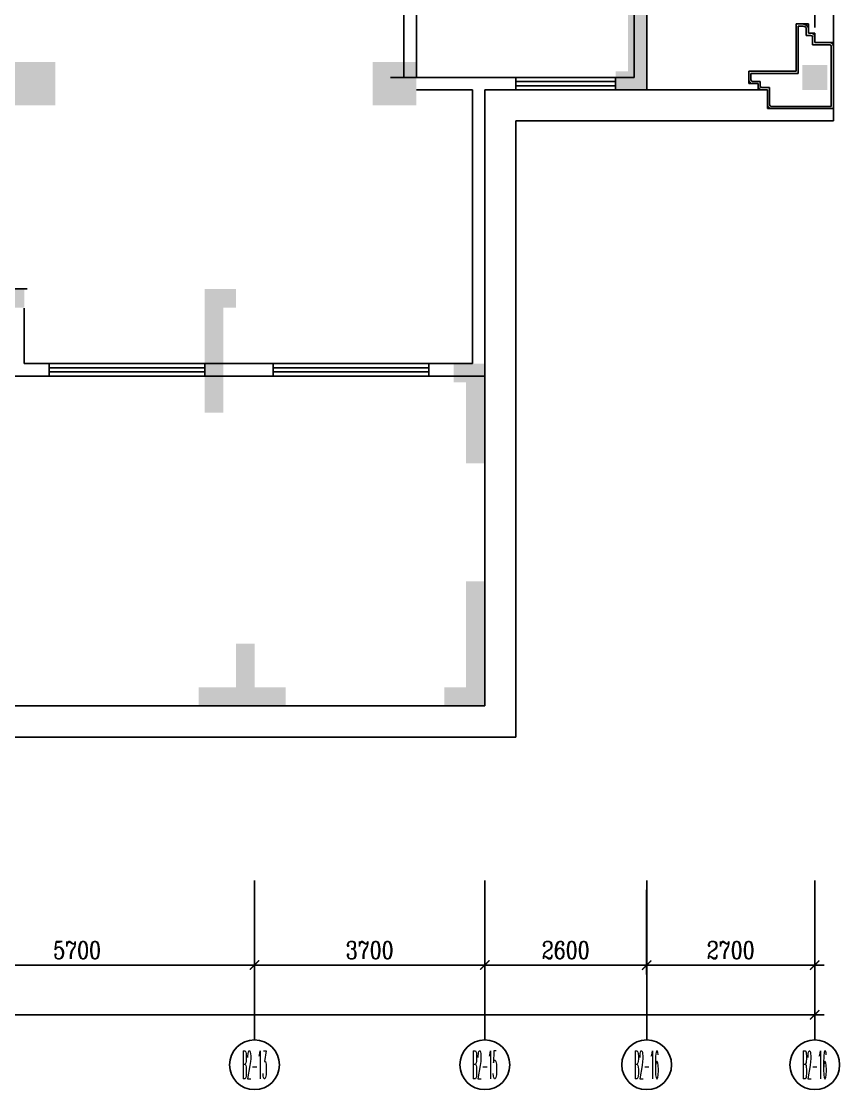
# Model space of a CAD drawing. Extents: x 3476 to 122276, y -94307 to -10307.
# Drawn here: x 88852 to 101998, y -47088 to -29923 of the extents above; entities that cross this region are included whole.
import ezdxf
from ezdxf.enums import TextEntityAlignment as Align

# ---------------------------------------------------------------- set-up
doc = ezdxf.new("R2010")
doc.units = 0
doc.header["$LTSCALE"] = 1000
doc.header["$MEASUREMENT"] = 0
doc.layers.get('0').update_dxf_attribs({"linetype": 'CONTINUOUS'})
doc.layers.get('DEFPOINTS').update_dxf_attribs({"linetype": 'CONTINUOUS'})
for name, color, linetype in [('AXIS', 7, 'CONTINUOUS'), ('AXIS_TEXT', 7, 'CONTINUOUS'), ('COLUMN', 252, 'CONTINUOUS'), ('STAIR', 7, 'CONTINUOUS'), ('WALL', 7, 'CONTINUOUS'), ('柱', 252, 'CONTINUOUS')]:
    doc.layers.add(name, color=color, linetype=linetype)
doc.styles.add('COMPLEX', font='COMPLEX.shx', dxfattribs={"width": 0.8})
doc.styles.add('DIM_FONT', font='romanc.shx', dxfattribs={"width": 0.8})
doc.dimstyles.new('S100', dxfattribs={"dimtxt": 280, "dimasz": 150, "dimexe": 150, "dimexo": 150, "dimgap": 100, "dimtad": 1, "dimdec": 0, "dimzin": 0, "dimdsep": 46, "dimtxsty": 'DIM_FONT', "dimblk": '_DIMX', "dimblk1": 'ARCHTICK', "dimblk2": 'ARCHTICK', "dimsah": 1, "dimcen": 0.09, "dimdle": 150, "dimclrt": 7, "dimadec": 0, "dimazin": 0, "dimtfac": 1, "dimtdec": 0, "dimtix": 1, "dimtmove": 2, "dimatfit": 3, "dimldrblk": 'ARCHTICK', "dimfxl": 0, "dimtolj": 1, "dimtzin": 0, "dimarcsym": 0})

# ---------------------------------------------------------------- blocks, each defined once
blk = doc.blocks.new('_FZH')
blk.add_solid([(-0.5, -0.5), (0.5, -0.5), (-0.5, 0.5), (0.5, 0.5)])
blk = doc.blocks.new('_ARCHTICK')
at = {"color": 0, "linetype": 'ByBlock', "const_width": 0.15}
blk.add_lwpolyline([(-0.5, -0.5), (0.5, 0.5)], dxfattribs=at)
blk = doc.blocks.new('*D797')
at = {"color": 0, "linetype": 'ByBlock'}
for p, q in [((63798, -43878), (63798, -46038)), ((101598, -43878), (101598, -46038)), ((101748, -45888), (63648, -45888))]:
    blk.add_line(p, q, dxfattribs=at)
at = {"layer": 'DEFPOINTS', "color": 0, "linetype": 'ByBlock'}
for p in [(63798, -43728), (101598, -43728), (63798, -45888)]:
    blk.add_point(p, dxfattribs=at)
at = {"color": 0, "linetype": 'ByBlock', "xscale": 150, "yscale": 150, "zscale": 150, "rotation": 180}
blk.add_blockref('_ARCHTICK', (63798, -45888), dxfattribs=at)
at = {"color": 0, "linetype": 'ByBlock', "xscale": 150, "yscale": 150, "zscale": 150}
blk.add_blockref('_ARCHTICK', (101598, -45888), dxfattribs=at)
at = {"color": 7, "linetype": 'ByBlock', "insert": (82698, -45648), "char_height": 280, "attachment_point": 5, "style": 'DIM_FONT'}
blk.add_mtext('\\A1;37800', dxfattribs=at)
blk = doc.blocks.new('_DIMX')
blk.add_line((-150, 0), (150, 0))
at = {"const_width": 50}
blk.add_lwpolyline([(-70, -70), (70, 70)], dxfattribs=at)
blk = doc.blocks.new('*D802')
at = {"color": 0, "linetype": 'ByBlock'}
for p, q in [((92598, -43878), (92598, -45238)), ((96298, -43878), (96298, -45238)), ((96448, -45088), (92448, -45088))]:
    blk.add_line(p, q, dxfattribs=at)
at = {"layer": 'DEFPOINTS', "color": 0, "linetype": 'ByBlock'}
for p in [(92598, -43728), (96298, -43728), (92598, -45088)]:
    blk.add_point(p, dxfattribs=at)
at = {"color": 0, "linetype": 'ByBlock', "xscale": 150, "yscale": 150, "zscale": 150, "rotation": 180}
blk.add_blockref('_ARCHTICK', (92598, -45088), dxfattribs=at)
at = {"color": 0, "linetype": 'ByBlock', "xscale": 150, "yscale": 150, "zscale": 150}
blk.add_blockref('_ARCHTICK', (96298, -45088), dxfattribs=at)
at = {"color": 7, "linetype": 'ByBlock', "insert": (94448, -44848), "char_height": 280, "attachment_point": 5, "style": 'DIM_FONT'}
blk.add_mtext('\\A1;3700', dxfattribs=at)
blk = doc.blocks.new('*D803')
at = {"color": 0, "linetype": 'ByBlock'}
for p, q in [((96298, -43878), (96298, -45238)), ((98898, -43878), (98898, -45238)), ((99048, -45088), (96148, -45088))]:
    blk.add_line(p, q, dxfattribs=at)
at = {"layer": 'DEFPOINTS', "color": 0, "linetype": 'ByBlock'}
for p in [(96298, -43728), (98898, -43728), (96298, -45088)]:
    blk.add_point(p, dxfattribs=at)
at = {"color": 0, "linetype": 'ByBlock', "xscale": 150, "yscale": 150, "zscale": 150}
for p, rotation in [((96298, -45088), 179.9999999999949), ((98898, -45088), 359.9999999999949)]:
    blk.add_blockref('_ARCHTICK', p, dxfattribs=dict(at, rotation=rotation))
at = {"color": 7, "linetype": 'ByBlock', "insert": (97598, -44848), "char_height": 280, "attachment_point": 5, "style": 'DIM_FONT'}
blk.add_mtext('\\A1;2600', dxfattribs=at)
blk = doc.blocks.new('_AXISO')
blk.add_circle((0, 0), 0.5)
at = {"layer": 'AXIS_TEXT', "style": 'COMPLEX', "width": 1.041667}
blk.add_attdef('A', text='', height=0.56, dxfattribs=at).set_placement((-0.25, -0.28), (0.25, -0.28), align=Align.FIT)
blk = doc.blocks.new('*D804')
at = {"color": 0, "linetype": 'ByBlock'}
for p, q in [((92598, -43878), (92598, -45238)), ((96298, -43878), (96298, -45238)), ((92448, -45088), (96448, -45088))]:
    blk.add_line(p, q, dxfattribs=at)
at = {"layer": 'DEFPOINTS', "color": 0, "linetype": 'ByBlock'}
for p in [(92598, -43728), (96298, -43728), (96298, -45088)]:
    blk.add_point(p, dxfattribs=at)
at = {"color": 0, "linetype": 'ByBlock', "xscale": 150, "yscale": 150, "zscale": 150, "rotation": 180}
blk.add_blockref('_ARCHTICK', (92598, -45088), dxfattribs=at)
at = {"color": 0, "linetype": 'ByBlock', "xscale": 150, "yscale": 150, "zscale": 150}
blk.add_blockref('_ARCHTICK', (96298, -45088), dxfattribs=at)
at = {"color": 7, "linetype": 'ByBlock', "insert": (94448, -44848), "char_height": 280, "attachment_point": 5, "style": 'DIM_FONT'}
blk.add_mtext('\\A1;3700', dxfattribs=at)
blk = doc.blocks.new('*D805')
at = {"color": 0, "linetype": 'ByBlock'}
for p, q in [((96298, -43878), (96298, -45238)), ((98898, -43878), (98898, -45238)), ((96148, -45088), (99048, -45088))]:
    blk.add_line(p, q, dxfattribs=at)
at = {"layer": 'DEFPOINTS', "color": 0, "linetype": 'ByBlock'}
for p in [(96298, -43728), (98898, -43728), (98898, -45088)]:
    blk.add_point(p, dxfattribs=at)
at = {"color": 0, "linetype": 'ByBlock', "xscale": 150, "yscale": 150, "zscale": 150, "rotation": 180}
blk.add_blockref('_ARCHTICK', (96298, -45088), dxfattribs=at)
at = {"color": 0, "linetype": 'ByBlock', "xscale": 150, "yscale": 150, "zscale": 150}
blk.add_blockref('_ARCHTICK', (98898, -45088), dxfattribs=at)
at = {"color": 7, "linetype": 'ByBlock', "insert": (97598, -44848), "char_height": 280, "attachment_point": 5, "style": 'DIM_FONT'}
blk.add_mtext('\\A1;2600', dxfattribs=at)
blk = doc.blocks.new('*D809')
at = {"color": 0, "linetype": 'ByBlock'}
for p, q in [((86898, -43878), (86898, -45238)), ((92598, -43878), (92598, -45238)), ((92748, -45088), (86748, -45088))]:
    blk.add_line(p, q, dxfattribs=at)
at = {"layer": 'DEFPOINTS', "color": 0, "linetype": 'ByBlock'}
for p in [(86898, -43728), (92598, -43728), (86898, -45088)]:
    blk.add_point(p, dxfattribs=at)
at = {"color": 0, "linetype": 'ByBlock', "xscale": 150, "yscale": 150, "zscale": 150, "rotation": 180}
blk.add_blockref('_ARCHTICK', (86898, -45088), dxfattribs=at)
at = {"color": 0, "linetype": 'ByBlock', "xscale": 150, "yscale": 150, "zscale": 150}
blk.add_blockref('_ARCHTICK', (92598, -45088), dxfattribs=at)
at = {"color": 7, "linetype": 'ByBlock', "insert": (89748, -44848), "char_height": 280, "attachment_point": 5, "style": 'DIM_FONT'}
blk.add_mtext('\\A1;5700', dxfattribs=at)
blk = doc.blocks.new('*D811')
at = {"color": 0, "linetype": 'ByBlock'}
for p, q in [((98898, -43878), (98898, -45238)), ((101598, -43878), (101598, -45238)), ((98748, -45088), (101748, -45088))]:
    blk.add_line(p, q, dxfattribs=at)
at = {"layer": 'DEFPOINTS', "color": 0, "linetype": 'ByBlock'}
for p in [(98898, -43728), (101598, -43728), (101598, -45088)]:
    blk.add_point(p, dxfattribs=at)
at = {"color": 0, "linetype": 'ByBlock', "xscale": 150, "yscale": 150, "zscale": 150, "rotation": 180}
blk.add_blockref('_ARCHTICK', (98898, -45088), dxfattribs=at)
at = {"color": 0, "linetype": 'ByBlock', "xscale": 150, "yscale": 150, "zscale": 150}
blk.add_blockref('_ARCHTICK', (101598, -45088), dxfattribs=at)
at = {"color": 7, "linetype": 'ByBlock', "insert": (100248, -44848), "char_height": 280, "attachment_point": 5, "style": 'DIM_FONT'}
blk.add_mtext('\\A1;2700', dxfattribs=at)

msp = doc.modelspace()

# ---------------------------------------------------------------- hatches: boundary and pattern name
at = {"layer": '柱'}
h = msp.add_hatch(color=252, dxfattribs=at)
h.paths.add_polyline_path([(79798.2, -27222.8), (80098.2, -27222.8), (80098.2, -28222.8), (78798.2, -28222.8), (78798.2, -27922.8), (79798.2, -27922.8)])
h.paths.add_polyline_path([(64298.2, -21622.8), (63798.2, -21622.8), (63798.2, -24622.8), (64098.2, -24622.8), (64098.2, -21922.8), (64298.2, -21922.8)])
h.paths.add_polyline_path([(63798.2, -29222.8), (64098.2, -29222.8), (64098.2, -30722.8), (64298.2, -30722.8), (64298.2, -31022.8), (63798.2, -31022.8)])
h.paths.add_polyline_path([(70398.2, -34222.8), (70898.2, -34222.8), (70898.2, -36212.8), (70598.2, -36212.8), (70598.2, -34522.8), (70398.2, -34522.8)])
h.paths.add_polyline_path([(66398.2, -38922.8), (66698.2, -38922.8), (66698.2, -40622.8), (67048.2, -40622.8), (67048.2, -40922.8), (66398.2, -40922.8)])
h.paths.add_polyline_path([(66898.2, -35422.9), (66398.2, -35422.9), (66398.2, -37022.9), (66698.2, -37022.9), (66698.2, -35722.9), (66898.2, -35722.9)])
h.paths.add_polyline_path([(69598.2, -40622.8), (69598.2, -40922.8), (70998.2, -40922.8), (70998.2, -40622.8), (70398.2, -40622.8), (70398.2, -39922.8), (70098.2, -39922.8), (70098.2, -40622.8)])
h.paths.add_polyline_path([(75498.2, -39822.8), (75798.2, -39822.8), (75798.2, -41422.8), (75498.2, -41422.8)])
h.paths.add_polyline_path([(67498.2, -28472.8), (68198.2, -28472.8), (68198.2, -27772.8), (67498.2, -27772.8)])
h.paths.add_polyline_path([(67498.2, -31272.8), (68198.2, -31272.8), (68198.2, -30572.8), (67498.2, -30572.8)])
h.paths.add_polyline_path([(67198.2, -21622.8), (67998.2, -21622.8), (67998.2, -22922.8), (67998.2, -23122.8), (67698.2, -23122.8), (67698.2, -21922.8), (67198.2, -21922.8)])
h.paths.add_polyline_path([(75798.2, -34222.9), (75798.2, -34522.9), (73798.2, -34522.9), (73798.2, -34222.9)])
h.paths.add_polyline_path([(73298.2, -31272.8), (73998.2, -31272.8), (73998.2, -30572.8), (73298.2, -30572.8)])
h.paths.add_polyline_path([(73298.2, -28472.8), (73998.2, -28472.8), (73998.2, -27772.8), (73298.2, -27772.8)])
h.paths.add_polyline_path([(78898.2, -32622.8), (78898.2, -32322.8), (78098.2, -32322.8), (78098.2, -34922.8), (78998.2, -34922.8), (78998.2, -34622.8), (78398.2, -34622.8), (78398.2, -32622.8)])
h.paths.add_polyline_path([(78398.2, -32622.8), (78398.2, -34622.8)], flags=16)
h.paths.add_polyline_path([(73598.2, -24222.8), (73898.2, -24222.8), (73898.2, -21622.8), (73598.2, -21622.8)])
h.paths.add_polyline_path([(95498.2, -21622.8), (94698.2, -21622.8), (94698.2, -22922.8), (94698.2, -23122.8), (94998.2, -23122.8), (94998.2, -21922.8), (95498.2, -21922.8)])
h.paths.add_polyline_path([(95198.2, -28472.8), (94498.2, -28472.8), (94498.2, -27772.8), (95198.2, -27772.8)])
h.paths.add_polyline_path([(95198.2, -31272.8), (94498.2, -31272.8), (94498.2, -30572.8), (95198.2, -30572.8)])
h.paths.add_polyline_path([(92298.2, -34222.8), (91798.2, -34222.8), (91798.2, -36212.8), (92098.2, -36212.8), (92098.2, -34522.8), (92298.2, -34522.8)])
h.paths.add_polyline_path([(87198.2, -39822.8), (86898.2, -39822.8), (86898.2, -41422.8), (87198.2, -41422.8)])
h.paths.add_polyline_path([(82898.2, -39422.8), (82598.2, -39422.8), (82598.2, -41422.8), (82898.2, -41422.8)])
h.paths.add_polyline_path([(79798.2, -39422.8), (80098.2, -39422.8), (80098.2, -41422.8), (79798.2, -41422.8)])
h.paths.add_polyline_path([(93098.2, -40622.8), (93098.2, -40922.8), (91698.2, -40922.8), (91698.2, -40622.8), (92298.2, -40622.8), (92298.2, -39922.8), (92598.2, -39922.8), (92598.2, -40622.8)])
h.paths.add_polyline_path([(86898.2, -34222.9), (86898.2, -34522.9), (88898.2, -34522.9), (88898.2, -34222.9)])
h.paths.add_polyline_path([(82898.2, -27222.8), (82598.2, -27222.8), (82598.2, -28222.8), (83898.2, -28222.8), (83898.2, -27922.8), (82898.2, -27922.8)])
h.paths.add_polyline_path([(79998.2, -32622.8), (79998.2, -32322.8), (80798.2, -32322.8), (80798.2, -34922.8), (79898.2, -34922.8), (79898.2, -34622.8), (80498.2, -34622.8), (80498.2, -32622.8)])
h.paths.add_polyline_path([(82698.2, -32622.8), (82698.2, -32322.8), (81898.2, -32322.8), (81898.2, -34922.8), (82798.2, -34922.8), (82798.2, -34622.8), (82198.2, -34622.8), (82198.2, -32622.8)])
h.paths.add_polyline_path([(84298.2, -32622.8), (84298.2, -34622.8)], flags=16)
h.paths.add_polyline_path([(83798.2, -32622.8), (83798.2, -32322.8), (84598.2, -32322.8), (84598.2, -34922.8), (83698.2, -34922.8), (83698.2, -34622.8), (84298.2, -34622.8), (84298.2, -32622.8)])
h.paths.add_polyline_path([(79798.2, -23622.8), (80098.2, -23622.8), (80098.2, -21622.8), (79798.2, -21622.8)])
h.paths.add_polyline_path([(82898.2, -23622.8), (82598.2, -23622.8), (82598.2, -21622.8), (82898.2, -21622.8)])
h.paths.add_polyline_path([(89398.2, -31272.8), (88698.2, -31272.8), (88698.2, -30572.8), (89398.2, -30572.8)])
h.paths.add_polyline_path([(89398.2, -28472.8), (88698.2, -28472.8), (88698.2, -27772.8), (89398.2, -27772.8)])
h.paths.add_polyline_path([(89098.2, -24222.8), (88798.2, -24222.8), (88798.2, -21622.8), (89098.2, -21622.8)])
h.paths.add_polyline_path([(96298.2, -38922.8), (95998.2, -38922.8), (95998.2, -40622.8), (95648.2, -40622.8), (95648.2, -40922.8), (96298.2, -40922.8)])
h.paths.add_polyline_path([(95798.2, -35422.9), (96298.2, -35422.9), (96298.2, -37022.9), (95998.2, -37022.9), (95998.2, -35722.9), (95798.2, -35722.9)])
h.paths.add_polyline_path([(98398.2, -21622.8), (98898.2, -21622.8), (98898.2, -24622.8), (98598.2, -24622.8), (98598.2, -21922.8), (98398.2, -21922.8)])
h.paths.add_polyline_path([(98898.2, -29222.8), (98598.2, -29222.8), (98598.2, -30722.8), (98398.2, -30722.8), (98398.2, -31022.8), (98898.2, -31022.8)])
edge = h.paths.add_edge_path()
edge.add_line((61332.4, -21622.8), (99929, -21622.8))
edge = h.paths.add_edge_path()
edge.add_line((98898.2, -43727.8), (98898.2, -17431.9))

# ---------------------------------------------------------------- linework, layer by layer
for p, q in [((96798.2, -30822.9), (98398.2, -30822.9)), ((98398.2, -30889.5), (96798.2, -30889.5)), ((98398.2, -30956.2), (96798.2, -30956.2)), ((96798.2, -31022.9), (98398.2, -31022.9)), ((91798.2, -35422.9), (89298.2, -35422.9)), ((89298.2, -35489.5), (91798.2, -35489.5)), ((95398.2, -35422.9), (92898.2, -35422.9)), ((92898.2, -35489.5), (95398.2, -35489.5)), ((89298.2, -35556.2), (91798.2, -35556.2)), ((91798.2, -35622.9), (89298.2, -35622.9)), ((92898.2, -35556.2), (95398.2, -35556.2)), ((95398.2, -35622.9), (92898.2, -35622.9))]:
    msp.add_line(p, q)
at = {"layer": 'AXIS'}
for p, q in [((92598.2, -46288.5), (92598.2, -43727.8)), ((96298.2, -46288.5), (96298.2, -43727.8)), ((98898.2, -46288.5), (98898.2, -43727.8)), ((101598.2, -46288.5), (101598.2, -43727.8))]:
    msp.add_line(p, q, dxfattribs=at)
at = {"layer": 'STAIR'}
for p, q in [((101898.2, -22122), (101898.2, -31522.9)), ((101598.2, -22272), (101598.2, -30022.9)), ((98898.2, -31022.9), (100738.2, -31022.9)), ((101898.2, -31322.9), (101898.2, -31522.9)), ((96798.2, -31522.9), (96798.2, -41422.8)), ((96798.2, -31522.9), (101898.2, -31522.9)), ((96298.2, -35622.9), (96298.2, -40922.9)), ((96298.2, -40922.9), (87148.2, -40922.9)), ((87148.2, -41422.8), (96798.2, -41422.8))]:
    msp.add_line(p, q, dxfattribs=at)
at = {"layer": 'WALL'}
for p, q in [((98898.2, -21622.8), (98898.2, -31022.9)), ((94998.2, -21823.3), (94998.2, -30822.9)), ((95198.2, -21823.3), (95198.2, -30822.9)), ((98698.2, -21822.8), (98698.2, -30822.9)), ((98898.2, -25522.9), (98898.2, -31022.9)), ((101298.2, -30722.9), (101298.2, -29960.8)), ((101298.2, -29962.9), (101498.2, -29962.9)), ((101333.2, -30757.9), (101333.2, -29997.9)), ((101333.2, -29997.9), (101388.2, -29997.9)), ((101463.2, -30022.9), (101463.2, -30147.9)), ((101498.2, -29962.9), (101480.6, -29980.5)), ((101498.2, -29962.9), (101498.2, -30112.9)), ((101463.2, -30147.9), (101538.2, -30147.9)), ((101498.2, -30112.9), (101598.2, -30112.9)), ((101563.2, -30172.9), (101563.2, -30297.9)), ((101598.2, -30112.9), (101580.6, -30130.5)), ((101598.2, -30112.9), (101598.2, -30262.9)), ((101563.2, -30297.9), (101838.2, -30297.9)), ((101598.2, -30262.9), (101898.2, -30262.9)), ((101863.2, -30322.9), (101863.2, -31287.9)), ((101898.2, -30262.9), (101880.6, -30280.5)), ((101898.2, -31322.9), (101898.2, -30262.9)), ((101298.2, -30722.9), (100538.2, -30722.9)), ((100538.2, -30722.9), (100538.2, -30922.9)), ((96098.2, -30822.9), (94783.9, -30822.9)), ((96798.2, -30822.9), (96098.2, -30822.9)), ((96798.2, -31022.9), (96798.2, -30822.9)), ((98698.2, -30822.9), (98398.2, -30822.9)), ((98398.2, -31022.9), (98398.2, -30822.9)), ((101333.2, -30757.9), (100573.2, -30757.9)), ((100573.2, -30862.9), (100573.2, -30757.9)), ((100598.2, -30887.9), (100723.2, -30887.9)), ((100723.2, -30887.9), (100723.2, -30962.9)), ((96098.2, -31022.9), (95198.2, -31022.9)), ((96098.2, -31022.9), (96098.2, -35422.9)), ((96298.2, -31022.9), (96298.2, -35622.9)), ((96798.2, -31022.9), (96298.2, -31022.9)), ((98898.2, -31022.9), (98398.2, -31022.9)), ((100538.2, -30922.9), (100555.8, -30905.3)), ((100538.2, -30922.9), (100688.2, -30922.9)), ((100688.2, -30922.9), (100688.2, -31022.9)), ((100688.2, -31022.9), (100705.8, -31005.3)), ((100688.2, -31022.9), (100838.2, -31022.9)), ((100748.2, -30987.9), (100873.2, -30987.9)), ((100838.2, -31022.9), (100838.2, -31322.9)), ((100873.2, -30987.9), (100873.2, -31262.9)), ((100838.2, -31322.9), (100855.8, -31305.3)), ((101898.2, -31322.9), (100838.2, -31322.9)), ((100898.2, -31287.9), (101863.2, -31287.9)), ((88948.2, -34222.9), (87098.2, -34222.9)), ((88898.2, -34529.8), (88898.2, -35422.9)), ((89298.2, -35422.9), (88898.2, -35422.9)), ((89298.2, -35422.9), (89298.2, -35622.9)), ((91798.2, -35422.9), (91798.2, -35622.9)), ((92898.2, -35422.9), (91798.2, -35422.9)), ((92898.2, -35422.9), (92898.2, -35622.9)), ((96098.2, -35422.9), (95398.2, -35422.9)), ((95398.2, -35422.9), (95398.2, -35622.9)), ((89298.2, -35622.9), (87098.2, -35622.9)), ((92898.2, -35622.9), (91798.2, -35622.9)), ((96298.2, -35622.9), (95398.2, -35622.9))]:
    msp.add_line(p, q, dxfattribs=at)
for points in [[(101498.2, -30022.9, 0.2805051), (101388.2, -29962.9)], [(101598.2, -30172.9, 0.4142136), (101538.2, -30112.9)], [(101898.2, -30322.9, 0.4142136), (101838.2, -30262.9)], [(100598.2, -30922.9, -0.4142136), (100538.2, -30862.9)], [(100748.2, -31022.9, -0.4142136), (100688.2, -30962.9)], [(100898.2, -31322.9, -0.4142136), (100838.2, -31262.9)]]:
    msp.add_lwpolyline(points, format="xyb", dxfattribs=at)
for centre, radius, start, end in [((101393.1, -30108.1), 110.4, 50.57581, 92.55429), ((101538.2, -30172.9), 25, 360, 90), ((101838.2, -30322.9), 25, 0, 90), ((100598.2, -30862.9), 25, 180, 270), ((100748.2, -30962.9), 25, 180, 270), ((100898.2, -31262.9), 25, 180, 270)]:
    msp.add_arc(centre, radius, start, end, dxfattribs=at)

# ---------------------------------------------------------------- block references
at = {"layer": 'AXIS'}
ref = msp.add_blockref('_AXISO', (92598.2, -46688.5), dxfattribs=dict(at, xscale=800, yscale=800, zscale=800))
ref.add_attrib('A', 'B2-13', dxfattribs={"layer": 'AXIS_TEXT', "height": 448, "style": 'COMPLEX', "width": 0.193299}).set_placement((92398.2, -46912.5), (92798.2, -46912.5), align=Align.FIT)
ref = msp.add_blockref('_AXISO', (96298.2, -46688.5), dxfattribs=dict(at, xscale=800, yscale=800, zscale=800))
ref.add_attrib('A', 'B2-15', dxfattribs={"layer": 'AXIS_TEXT', "height": 448, "style": 'COMPLEX', "width": 0.193299}).set_placement((96098.2, -46912.5), (96498.2, -46912.5), align=Align.FIT)
ref = msp.add_blockref('_AXISO', (98898.2, -46688.5), dxfattribs=dict(at, xscale=800, yscale=800, zscale=800))
ref.add_attrib('A', 'B2-16', dxfattribs={"layer": 'AXIS_TEXT', "height": 448, "style": 'COMPLEX', "width": 0.193299}).set_placement((98698.2, -46912.5), (99098.2, -46912.5), align=Align.FIT)
ref = msp.add_blockref('_AXISO', (101598.2, -46688.5), dxfattribs=dict(at, xscale=800, yscale=800, zscale=800))
ref.add_attrib('A', 'B2-16', dxfattribs={"layer": 'AXIS_TEXT', "height": 448, "style": 'COMPLEX', "width": 0.193299}).set_placement((101398.2, -46912.5), (101798.2, -46912.5), align=Align.FIT)
at = {"layer": 'COLUMN', "xscale": 400, "yscale": 400, "zscale": 400}
msp.add_blockref('_FZH', (101598.2, -30822.9), dxfattribs=at)

# ---------------------------------------------------------------- dimensions: what is measured, and where the dimension line sits
at = {"layer": 'AXIS'}
for p1, p2, distance, picture, middle in [((101598.2, -43727.8), (63798.2, -43727.8), 2160.7, '*D797', (82698.2, -45648.5)), ((98898.2, -43727.8), (96298.2, -43727.8), 1360.7, '*D803', (97598.2, -44848.5))]:
    dim = msp.add_aligned_dim(p1=p1, p2=p2, distance=distance, dimstyle='S100', dxfattribs=at)
    dim.commit()
    dim.dimension.update_dxf_attribs({"geometry": picture, "text_midpoint": middle})
for base, p1, p2, picture, middle in [((86898.2, -45088.5), (92598.2, -43727.8), (86898.2, -43727.8), '*D809', (89748.2, -44848.5)), ((92598.2, -45088.5), (96298.2, -43727.8), (92598.2, -43727.8), '*D802', (94448.2, -44848.5)), ((96298.2, -45088.5), (92598.2, -43727.8), (96298.2, -43727.8), '*D804', (94448.2, -44848.5)), ((98898.2, -45088.5), (96298.2, -43727.8), (98898.2, -43727.8), '*D805', (97598.2, -44848.5)), ((101598.2, -45088.5), (98898.2, -43727.8), (101598.2, -43727.8), '*D811', (100248.2, -44848.5))]:
    dim = msp.add_linear_dim(base=base, p1=p1, p2=p2, dimstyle='S100', dxfattribs=at)
    dim.commit()
    dim.dimension.update_dxf_attribs({"geometry": picture, "text_midpoint": middle})

doc.saveas('drawing.dxf')
